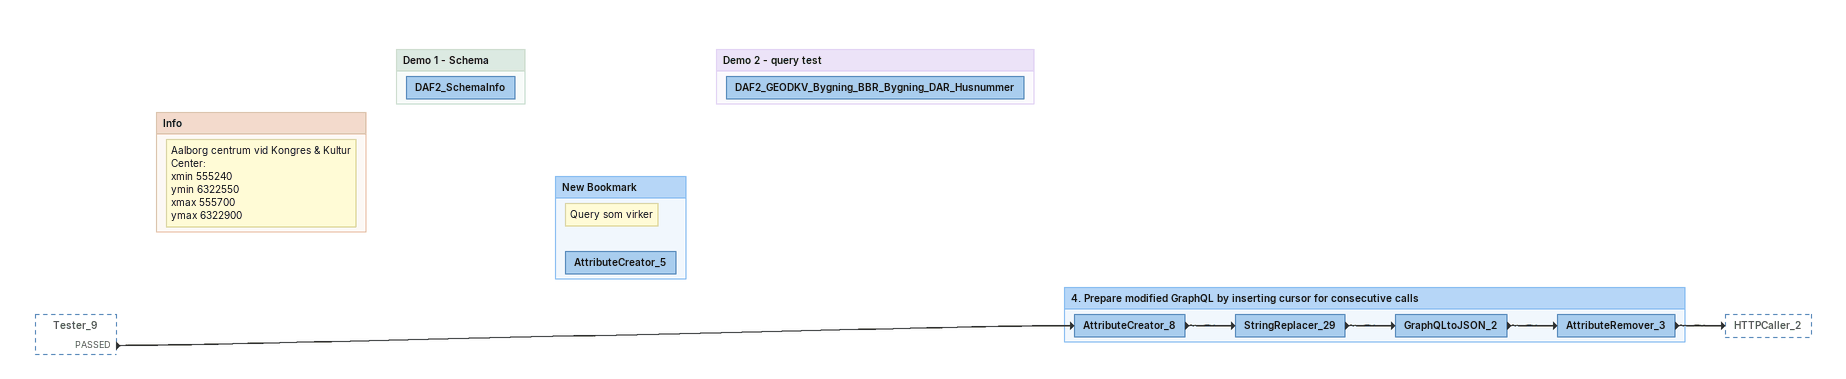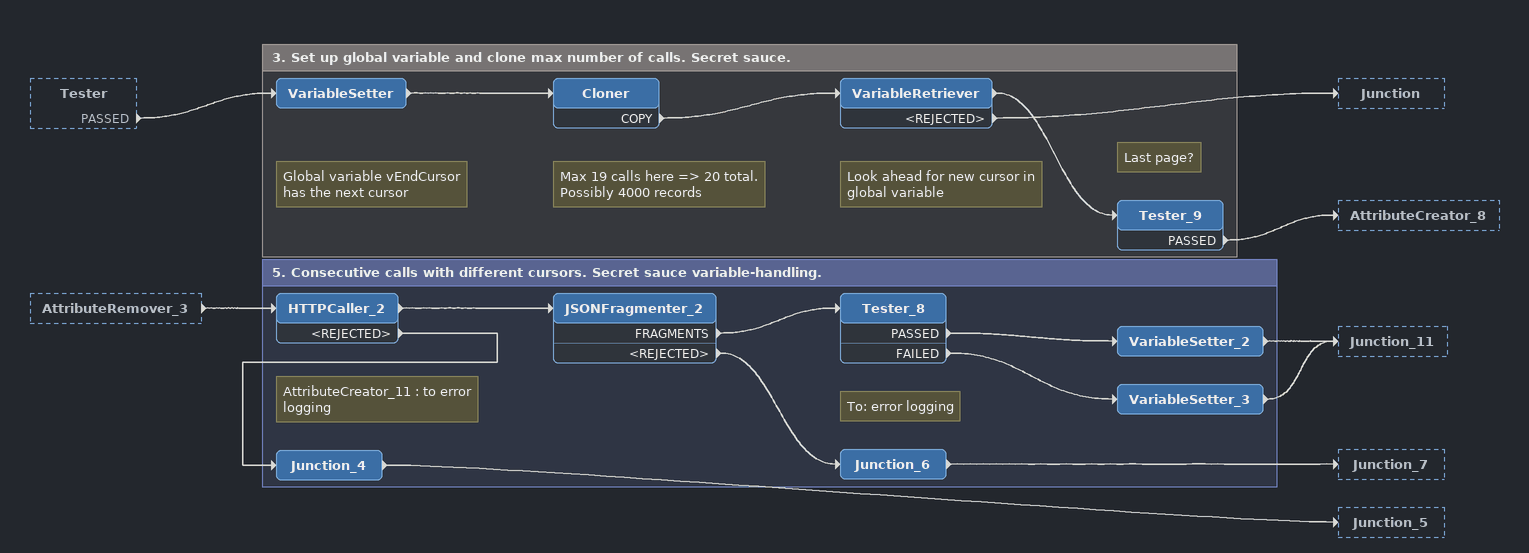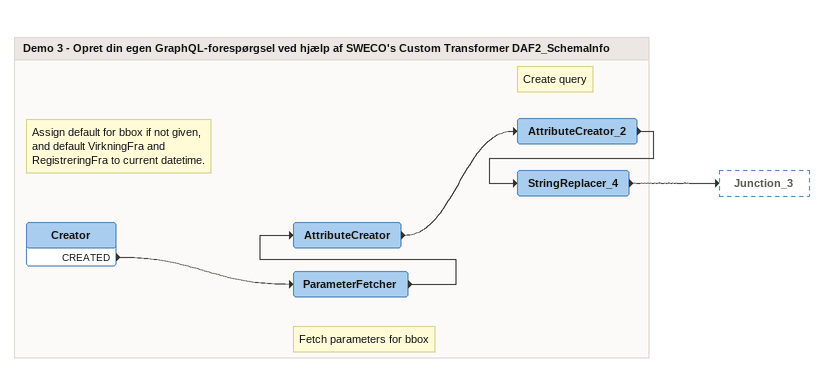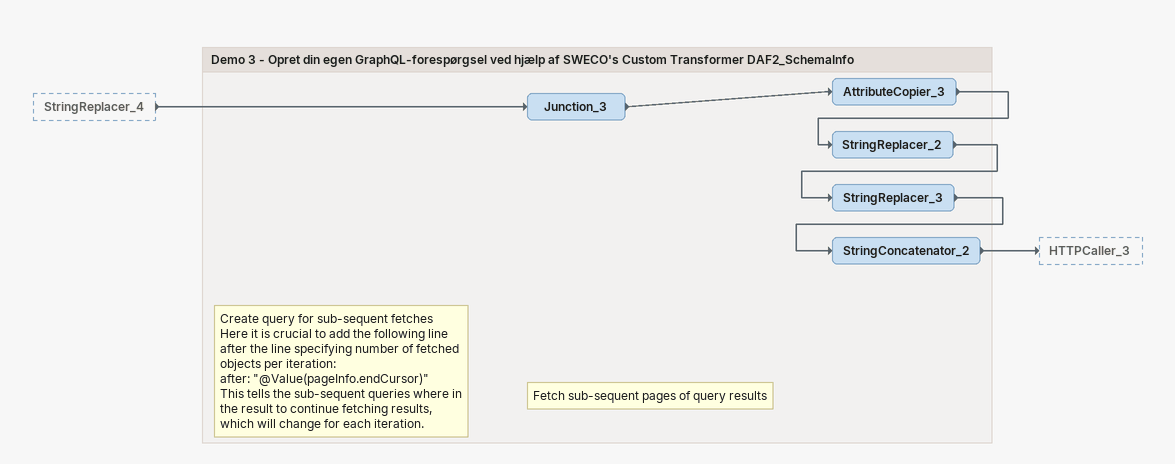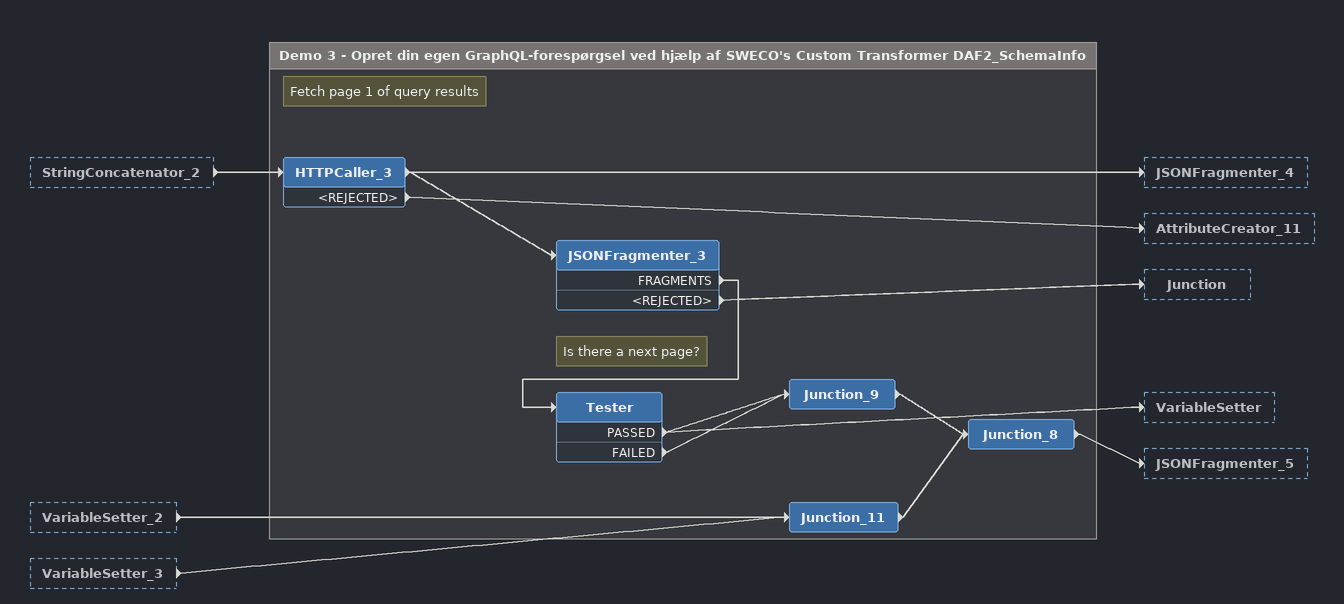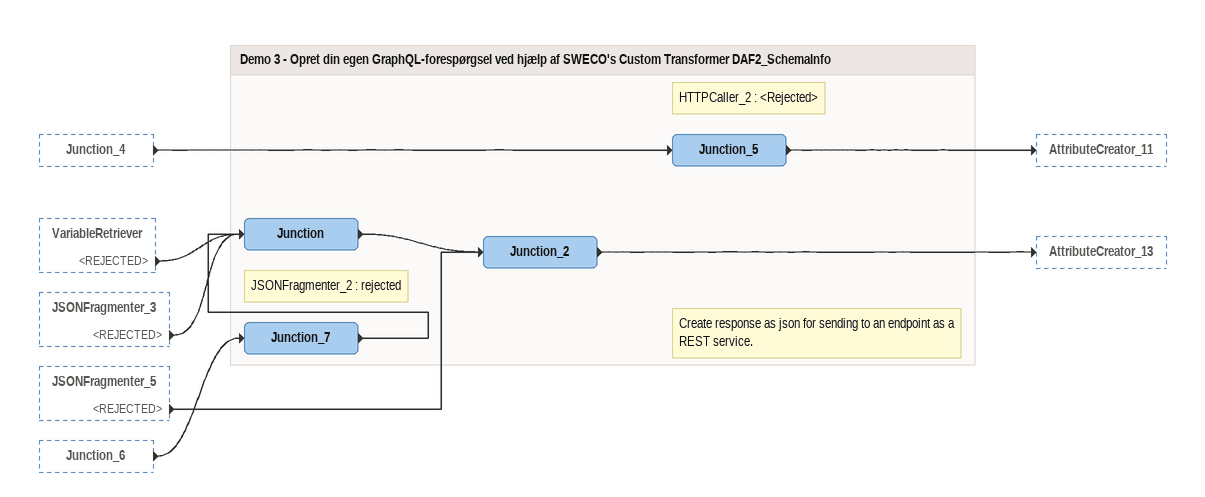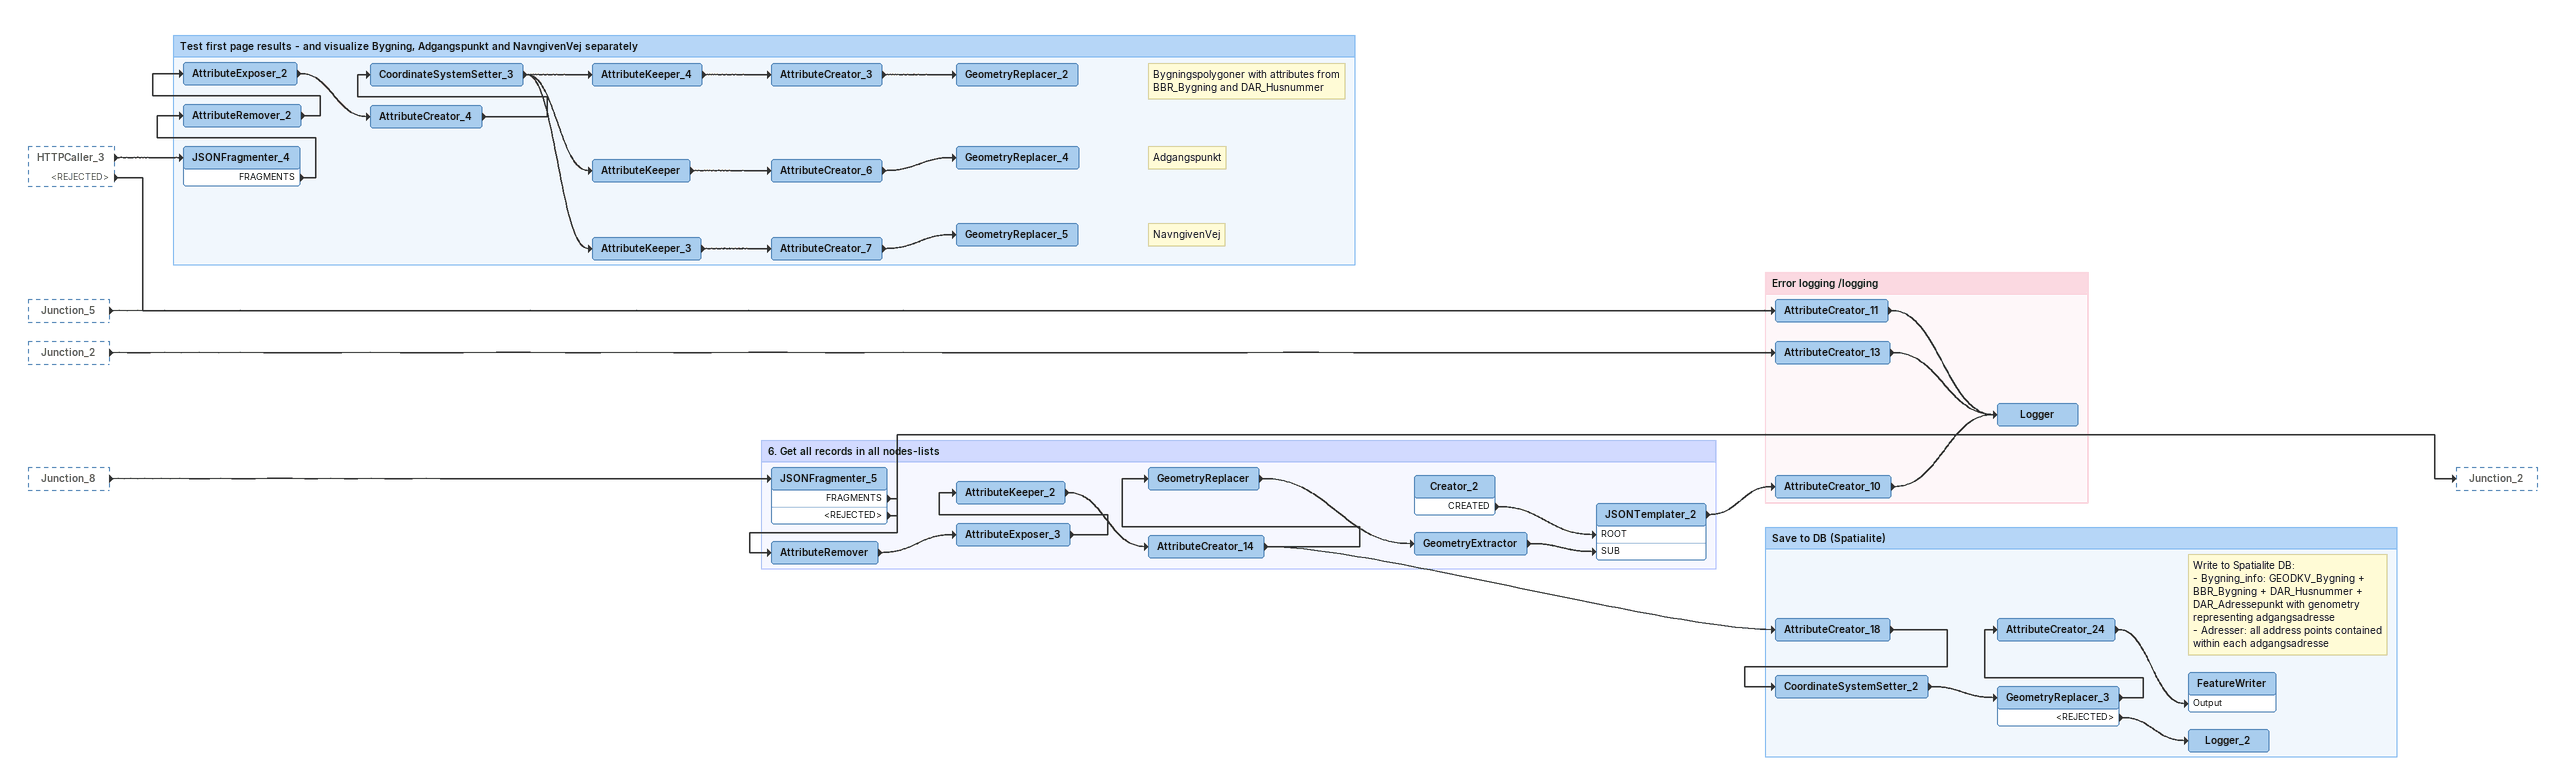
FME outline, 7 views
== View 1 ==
Tester_9 [outside]
    PASSED -> AttributeCreator_8

Bookmark: Demo 1 - Schema
DAF2_SchemaInfo

Bookmark: 4. Prepare modified GraphQL by inserting cursor for consecutive calls
AttributeCreator_8
    -> StringReplacer_29
StringReplacer_29
    -> GraphQLtoJSON_2
GraphQLtoJSON_2
    -> AttributeRemover_3
AttributeRemover_3
    -> HTTPCaller_2

Bookmark: New Bookmark
Note: Query som virker
AttributeCreator_5

Bookmark: Demo 2 - query test
DAF2_GEODKV_Bygning_BBR_Bygning_DAR_Husnummer

Bookmark: Info
Note: Aalborg centrum vid Kongres & Kultur Center: / xmin 555240 / ymin 6322550 / xmax 555700 / ymax 6322900

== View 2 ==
Tester [outside]
    PASSED -> VariableSetter
AttributeRemover_3 [outside]
    -> HTTPCaller_2

Bookmark: 3. Set up global variable and clone max number of calls. Secret sauce.
Note: Global variable vEndCursor / has the next cursor
VariableSetter
    -> Cloner
Note: Max 19 calls here => 20 total. / Possibly 4000 records
Cloner
    COPY -> VariableRetriever
Note: Look ahead for new cursor in global variable
VariableRetriever
    -> Tester_9
    <REJECTED> -> Junction
Note: Last page?
Tester_9
    PASSED -> AttributeCreator_8

Bookmark: 5. Consecutive calls with different cursors. Secret sauce variable-handling.
HTTPCaller_2
    -> JSONFragmenter_2
    <REJECTED> -> Junction_4
JSONFragmenter_2
    FRAGMENTS -> Tester_8
    <REJECTED> -> Junction_6
Tester_8
    PASSED -> VariableSetter_2
    FAILED -> VariableSetter_3
VariableSetter_2
    -> Junction_11
VariableSetter_3
    -> Junction_11
Note: To: error logging
Junction_6
    -> Junction_7
Note: AttributeCreator_11 : to error logging
Junction_4
    -> Junction_5

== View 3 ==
Bookmark: Demo 3 - Opret din egen GraphQL-forespørgsel ved hjælp af SWECO's Custom Transformer DAF2_SchemaInfo
Creator
    CREATED -> ParameterFetcher
Note: Fetch parameters for bbox
ParameterFetcher
    -> AttributeCreator
Note: Assign default for bbox if not given, and default VirkningFra and RegistreringFra to current datetime.
AttributeCreator
    -> AttributeCreator_2
Note: Create query
AttributeCreator_2
    -> StringReplacer_4
StringReplacer_4
    -> Junction_3

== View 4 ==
StringReplacer_4 [outside]
    -> Junction_3

Bookmark: Demo 3 - Opret din egen GraphQL-forespørgsel ved hjælp af SWECO's Custom Transformer DAF2_SchemaInfo
Junction_3
    -> AttributeCopier_3
AttributeCopier_3
    -> StringReplacer_2
StringReplacer_2
    -> StringReplacer_3
StringReplacer_3
    -> StringConcatenator_2
Note: Create query for sub-sequent fetches / Here it is crucial to add the following line after the line specifying number of fetched objects per iteration: / after: "@Value(pageInfo.endCursor)" / This tells the sub-sequent queries where in the result to continue fetching results, which will change for each iteration.
Note: Fetch sub-sequent pages of query results
StringConcatenator_2
    -> HTTPCaller_3

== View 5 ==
StringConcatenator_2 [outside]
    -> HTTPCaller_3
VariableSetter_2 [outside]
    -> Junction_11
VariableSetter_3 [outside]
    -> Junction_11

Bookmark: Demo 3 - Opret din egen GraphQL-forespørgsel ved hjælp af SWECO's Custom Transformer DAF2_SchemaInfo
Note: Fetch page 1 of query results
HTTPCaller_3
    -> JSONFragmenter_3
    -> JSONFragmenter_4
    <REJECTED> -> AttributeCreator_11
JSONFragmenter_3
    FRAGMENTS -> Tester
    <REJECTED> -> Junction
Note: Is there a next page?
Tester
    PASSED -> VariableSetter
    PASSED -> Junction_9
    FAILED -> Junction_9
Junction_9
    -> Junction_8
Junction_11
    -> Junction_8
Junction_8
    -> JSONFragmenter_5

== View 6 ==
Junction_4 [outside]
    -> Junction_5
VariableRetriever [outside]
    <REJECTED> -> Junction
JSONFragmenter_3 [outside]
    <REJECTED> -> Junction
JSONFragmenter_5 [outside]
    <REJECTED> -> Junction_2
Junction_6 [outside]
    -> Junction_7

Bookmark: Demo 3 - Opret din egen GraphQL-forespørgsel ved hjælp af SWECO's Custom Transformer DAF2_SchemaInfo
Note: JSONFragmenter_2 : rejected
Junction_7
    -> Junction
Junction
    -> Junction_2
Junction_2
    -> AttributeCreator_13
Note: Create response as json for sending to an endpoint as a REST service.
Note: HTTPCaller_2 : <Rejected>
Junction_5
    -> AttributeCreator_11

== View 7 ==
HTTPCaller_3 [outside]
    -> JSONFragmenter_4
    <REJECTED> -> AttributeCreator_11
Junction_5 [outside]
    -> AttributeCreator_11
Junction_2 [outside]
    -> AttributeCreator_13
Junction_8 [outside]
    -> JSONFragmenter_5

Bookmark: Test first page results - and visualize Bygning, Adgangspunkt and NavngivenVej separately
JSONFragmenter_4
    FRAGMENTS -> AttributeRemover_2
AttributeRemover_2
    -> AttributeExposer_2
AttributeExposer_2
    -> AttributeCreator_4
AttributeCreator_4
    -> CoordinateSystemSetter_3
CoordinateSystemSetter_3
    -> AttributeKeeper_4
    -> AttributeKeeper
    -> AttributeKeeper_3
AttributeKeeper_4
    -> AttributeCreator_3
AttributeCreator_3
    -> GeometryReplacer_2
Note: Bygningspolygoner with attributes from BBR_Bygning and DAR_Husnummer
GeometryReplacer_2
AttributeKeeper
    -> AttributeCreator_6
AttributeCreator_6
    -> GeometryReplacer_4
Note: Adgangspunkt
GeometryReplacer_4
AttributeKeeper_3
    -> AttributeCreator_7
AttributeCreator_7
    -> GeometryReplacer_5
Note: NavngivenVej
GeometryReplacer_5

Bookmark: 6. Get all records in all nodes-lists
JSONFragmenter_5
    FRAGMENTS -> AttributeRemover
    <REJECTED> -> Junction_2
AttributeRemover
    -> AttributeExposer_3
AttributeExposer_3
    -> AttributeKeeper_2
AttributeKeeper_2
    -> AttributeCreator_14
AttributeCreator_14
    -> GeometryReplacer
    -> AttributeCreator_18
GeometryReplacer
    -> GeometryExtractor
GeometryExtractor
    -> JSONTemplater_2 [SUB]
Creator_2
    CREATED -> JSONTemplater_2 [ROOT]
JSONTemplater_2
    -> AttributeCreator_10

Bookmark: Save to DB (Spatialite)
AttributeCreator_18
    -> CoordinateSystemSetter_2
CoordinateSystemSetter_2
    -> GeometryReplacer_3
GeometryReplacer_3
    -> AttributeCreator_24
    <REJECTED> -> Logger_2
AttributeCreator_24
    -> FeatureWriter [Output]
Note: Write to Spatialite DB: / - Bygning_info: GEODKV_Bygning + BBR_Bygning + DAR_Husnummer + DAR_Adressepunkt with genometry representing adgangsadresse / - Adresser: all address points contained within each adgangsadresse
FeatureWriter
Logger_2

Bookmark: Error logging /logging
AttributeCreator_13
    -> Logger
AttributeCreator_11
    -> Logger
AttributeCreator_10
    -> Logger
Logger
